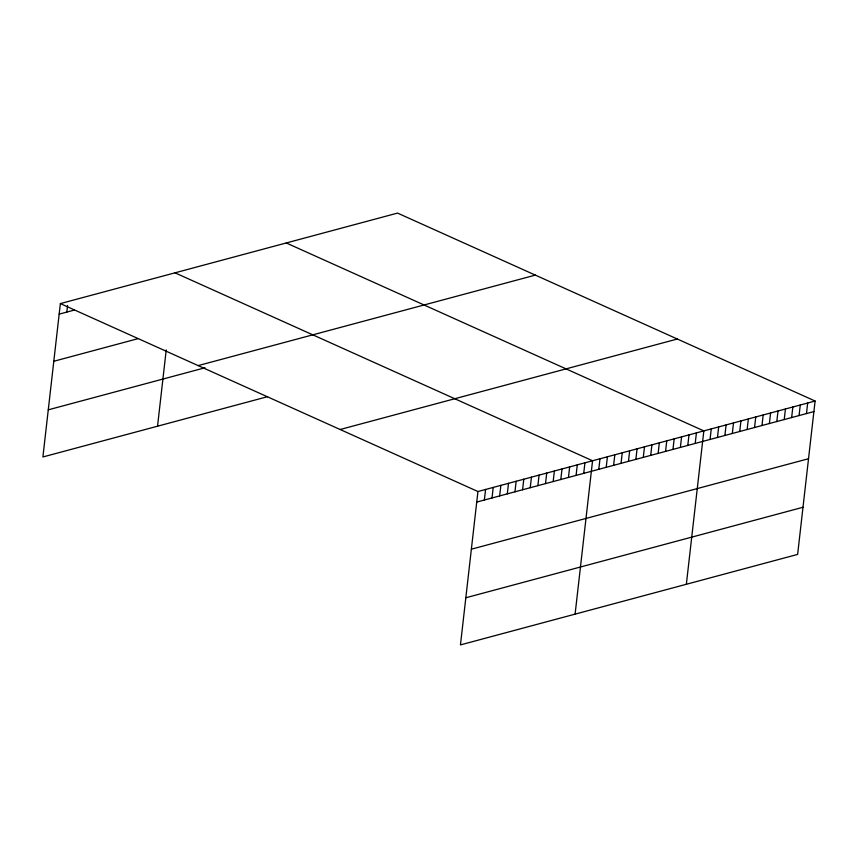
<?xml version="1.0" encoding="UTF-8"?>
<svg xmlns="http://www.w3.org/2000/svg" width="858" height="858" viewBox="0 0 858 858"><rect width="100%" height="100%" fill="white"/><g stroke="black" fill="none" stroke-linecap="round" stroke-linejoin="round"><path stroke-width="1.29" d="M815.1 401.029L477.938 491.527L460.456 644.905L797.629 554.407L815.1 401.029L397.544 213.095L60.371 303.593L42.9 456.971L267.567 396.675M66.817 312.087L67.567 305.491M157.54 426.201L166.227 349.935M484.373 500.021L485.574 489.468M492.02 497.972L493.221 487.419M499.656 495.913L500.868 485.371M507.303 493.865L508.504 483.322M514.95 491.816L516.151 481.263M522.586 489.768L523.788 479.214M530.233 487.719L531.434 477.166M537.869 485.66L539.071 475.118M545.516 483.612L546.718 473.058M553.163 481.563L554.365 471.01M560.8 479.515L562.001 468.961M568.446 477.456L569.648 466.913M576.083 475.407L577.284 464.854M583.73 473.359L584.931 462.805M575.096 614.135L592.567 460.757L175.011 272.823M598.787 469.315L599.989 458.762M606.209 467.32L607.41 456.778M613.62 465.336L614.821 454.783M621.042 463.341L622.243 452.788M628.453 461.347L629.665 450.804M635.875 459.362L637.076 448.809M643.296 457.368L644.497 446.825M650.707 455.384L651.908 444.83M658.129 453.389L659.33 442.835M665.551 451.394L666.752 440.851M672.962 449.41L674.163 438.856M680.383 447.415L681.584 436.861M687.794 445.42L688.995 434.877M695.216 443.436L696.417 432.882M686.357 584.266L703.839 430.898L286.272 242.964M710.049 439.457L711.25 428.903M717.47 437.462L718.672 426.909M724.892 435.467L726.093 424.924M732.303 433.483L733.504 422.93M739.725 431.488L740.926 420.935M747.136 429.493L748.337 418.951M754.557 427.509L755.759 416.956M761.979 425.514L763.18 414.972M769.39 423.53L770.591 412.977M776.812 421.535L778.013 410.982M784.223 419.541L785.435 408.998M791.644 417.556L792.846 407.003M799.066 415.562L800.267 405.008M806.477 413.567L807.678 403.024M59.17 314.135L74.453 310.038M53.807 361.272L137.87 338.706M198.166 365.605L535.338 275.118M48.273 409.834L204.944 367.782M340.143 429.504L677.305 339.017M476.737 502.069L813.899 411.583M471.364 549.206L808.526 458.719M465.83 597.769L802.991 507.271M60.371 303.593L477.938 491.527"/></g></svg>
